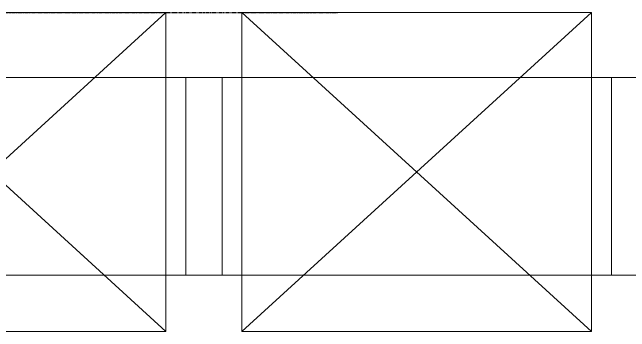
# Model space of a CAD drawing. Header units: millimetres. Extents: x -50460 to 50460, y -35640 to 35640.
# Drawn here: x -22325 to -20295, y -4940 to -3890 of the extents above; entities that cross this region are included whole.
import ezdxf

# ---------------------------------------------------------------- set-up
doc = ezdxf.new("R2010")
doc.units = ezdxf.units.MM
doc.linetypes.add('双点画线', pattern=[22, 12, -2, 2, -2, 2, -2])
for name, color, linetype, lineweight in [('7', 30, '双点画线', 18), ('PALLET', 4, 'Continuous', 18), ('RackFrame', 5, 'Continuous', 18), ('尺寸线层', 4, 'Continuous', 18), ('细线', 7, 'Continuous', 18)]:
    doc.layers.add(name, color=color, linetype=linetype, lineweight=lineweight)

# ---------------------------------------------------------------- blocks, each defined once
blk = doc.blocks.new('*X313')
at = {"layer": 'PALLET', "linetype": 'Continuous', "lineweight": 18}
for p, q in [((1835, 150), (685, 1200)), ((1835, 1200), (685, 150))]:
    blk.add_line(p, q, dxfattribs=at)
blk.add_lwpolyline([(1835, 1200), (685, 1200), (685, 150), (1835, 150), (1835, 1200)], dxfattribs=at)
blk = doc.blocks.new('*X314')
at = {"layer": 'PALLET', "linetype": 'Continuous', "lineweight": 18}
for p, q in [((1835, 150), (685, 1200)), ((1835, 1200), (685, 150))]:
    blk.add_line(p, q, dxfattribs=at)
blk.add_lwpolyline([(1835, 1200), (685, 1200), (685, 150), (1835, 150), (1835, 1200)], dxfattribs=at)
blk = doc.blocks.new('*X520')
at = {"layer": '7', "linetype": '双点画线', "lineweight": 25}
blk.add_line((-4344.7, -775), (820.3, -775), dxfattribs=at)

msp = doc.modelspace()

# ---------------------------------------------------------------- linework, layer by layer
at = {"layer": 'RackFrame'}
for p, q in [((-32954.742, -4103.991), (14765.258, -4103.991)), ((-21754.742, -4753.991), (-21754.742, -4103.991)), ((-21634.742, -4753.991), (-21634.742, -4103.991)), ((-20354.742, -4753.991), (-20354.742, -4103.991)), ((-32954.742, -4753.991), (14765.258, -4753.991))]:
    msp.add_line(p, q, dxfattribs=at)

# ---------------------------------------------------------------- block references
at = {"layer": '细线'}
for name, p in [('*X314', (-23654.742, -5089.726)), ('*X313', (-22254.742, -5089.726))]:
    msp.add_blockref(name, p, dxfattribs=at)

# ---------------------------------------------------------------- next in the draw order: block references
at = {"layer": '尺寸线层'}
msp.add_blockref('*X520', (-22074.902, -3114.726), dxfattribs=at)

doc.saveas('drawing.dxf')
